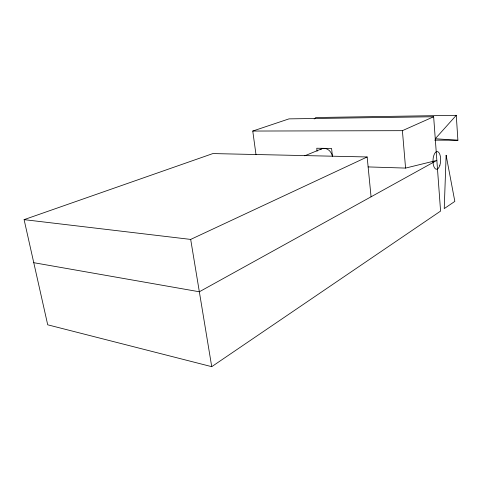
<?xml version="1.0" encoding="UTF-8"?>
<svg xmlns="http://www.w3.org/2000/svg" width="482" height="482" viewBox="0 0 482 482"><rect width="100%" height="100%" fill="white"/><g stroke="black" fill="none" stroke-linecap="round" stroke-linejoin="round"><path stroke-width="0.72" d="M456.267 115.325L435.264 138.75L457.9 140.262L456.267 115.325L315.873 117.524L314.168 118.958M371.062 196.807L367.157 156.963L212.881 153.571L24.1 219.641L47.712 324.808L211.731 366.675L440.578 211.092L433.649 116.746L289.019 118.873L252.761 131.05L255.996 154.614M24.1 219.641L190.685 239.415L367.157 156.963M252.761 131.05L402.398 130.67L433.649 116.746M304.757 155.8L321.464 148.914M368.109 166.917L405.573 168.085L436.855 160.416L199.349 291.779L33.764 262.69M434.65 140.123L457.9 140.262M190.685 239.415L211.731 366.675M317.102 151.215L316.758 148.239L331.58 148.45L332.459 156.421A8.863 7.182 67.1 0 0 320.235 149.697M402.398 130.67L405.573 168.085M446.127 155.288L444.235 208.604L454.833 201.398L446.127 155.288M439.891 165.206A8.857 3.832 -87.7 0 0 437.294 151.565A8.857 3.832 -87.7 0 0 433.282 164.452A8.857 3.832 -87.7 0 0 439.891 165.206"/></g></svg>
